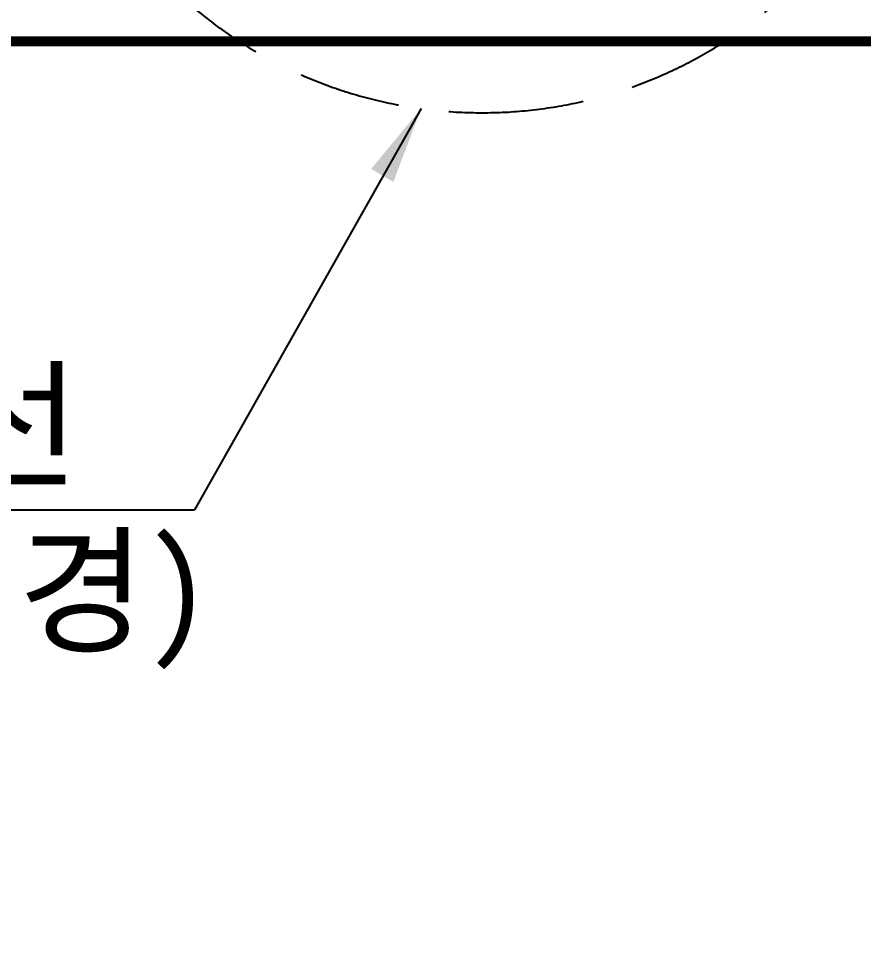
# Model space of a CAD drawing. Header units: millimetres. Extents: x -69382 to 174843, y -46375 to 101648.
# Drawn here: x -66255 to -64185, y -14569 to -12287 of the extents above; entities that cross this region are included whole.
import ezdxf

# ---------------------------------------------------------------- set-up
doc = ezdxf.new("R2010")
doc.units = ezdxf.units.MM
doc.header["$LTSCALE"] = 1000
doc.linetypes.add('A-DASHD01', pattern=[0.75, 0.5, -0.25])
doc.layers.add('CS-HIDL', color=2, linetype='A-DASHD01')
doc.layers.add('J', color=4, linetype='Continuous')
doc.styles.add('WGTXT', font='DotumChe.ttf')

msp = doc.modelspace()

# ---------------------------------------------------------------- linework, layer by layer
at = {"layer": 'CS-HIDL', "ltscale": 0.5}
msp.add_lwpolyline([(-65119.1163, -12517.121, 1), (-65119.1163, -10317.121, 1)], format="xyb", close=True, dxfattribs=at)
at = {"layer": 'CS-HIDL', "const_width": 25}
msp.add_lwpolyline([(-59669.1163, -12342.121), (-58669.1163, -13142.121), (-58669.1163, -17142.121), (-69369.1163, -17142.121), (-69369.1163, -13142.121), (-68369.1163, -12342.121)], close=True, dxfattribs=at)
at = {"layer": 'J', "color": 1}
for p in [(-65268.5903, -12506.918), (-68481.2722, -13489.9779)]:
    msp.add_line(p, (-65823.851, -13489.9779), dxfattribs=at)
msp.add_solid([(-65336.4587, -12686.4705), (-65391.0234, -12654.7536), (-65268.5903, -12506.918)], dxfattribs=at)
msp.add_solid([(-65336.4587, -12686.4705), (-65391.0234, -12654.7536), (-65268.5903, -12506.918)], dxfattribs=at)

# ---------------------------------------------------------------- texts
at = {"layer": 'J', "color": 3, "style": 'WGTXT'}
for s, p in [('0.3D 설치한계선', (-68481.2722, -13407.2349)), ('(D : 제트팬 내경)', (-68481.2722, -13813.4851))]:
    msp.add_text(s, height=250, dxfattribs=at).set_placement(p)

doc.saveas('drawing.dxf')
